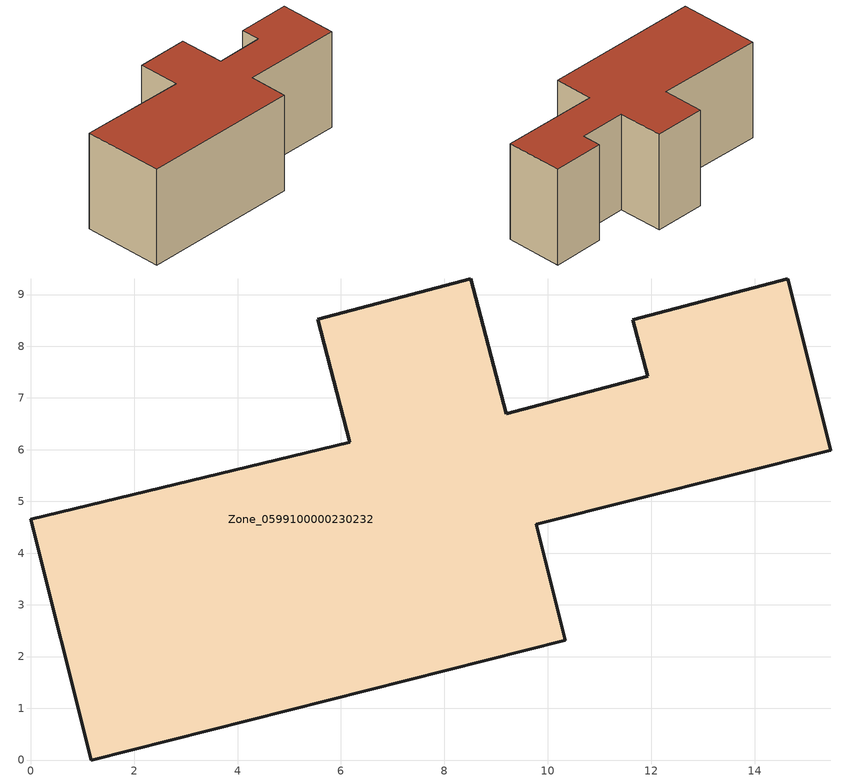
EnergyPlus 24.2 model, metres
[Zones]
Zone_0599100000230232
 floor ground (C_G): 6.17,6.14 5.55,8.52 8.51,9.3 9.19,6.7 11.93,7.42 11.64,8.51 14.64,9.3 15.47,5.99 9.77,4.56 10.33,2.32 1.18,0 0,4.66 z0
 wall outside (C_F): 1.18,0 10.33,2.32 9.77,4.56 15.47,5.99 14.64,9.3 11.64,8.51 11.93,7.42 9.19,6.7 8.51,9.3 5.55,8.52 6.17,6.14 0,4.66 1.18,0 z0:5.92
 roof outside (C_R): 6.17,6.14 0,4.66 1.18,0 10.33,2.32 9.77,4.56 15.47,5.99 14.64,9.3 11.64,8.51 11.93,7.42 9.19,6.7 8.51,9.3 5.55,8.52 z5.92
[BUILDING]
Pand.0599100000230232: North Axis=0; Terrain=City; Loads Convergence Tolerance Value=0.04; Temperature Convergence Tolerance Value=0.4; Solar Distribution=FullExterior; Maximum Number of Warmup Days=25; Minimum Number of Warmup Days=1
[Site:Location]
Rotterdam.The.Hague.AP_ZH_NLD Design_Conditions: Latitude=51.96; Longitude=4.45; Time Zone=1; Elevation=-4.5
[SITE:GROUNDTEMPERATURE:BUILDINGSURFACE]
18, 18, 18, 18, 18, 18, 18, 18, 18, 18, 18, 18
[MATERIAL] Thermal Absorptance=0.9; Solar Absorptance=0.7; Visible Absorptance=0.7
Name | Roughness | Thickness | Conductivity | Density | Specific Heat
G.TI.1965-1974 | MediumSmooth | 0.15 | 0.882353 | 540 | 1210
F.TI.1965-1974 | Rough | 0.3 | 0.697674 | 1920 | 840
R.TI.1965-1974 | MediumRough | 0.2 | 0.232558 | 1500 | 1000
[CONSTRUCTION]
C_G: G.TI.1965-1974
C_F: F.TI.1965-1974
C_R: R.TI.1965-1974
[ZONE]
Zone_0599100000230232: Type=1; Multiplier=1; Ceiling Height=Autocalculate; Volume=Autocalculate; Floor Area=autocalculate; Part of Total Floor Area=Yes
[ZONEINFILTRATION:DESIGNFLOWRATE]
Infil_Zone_0599100000230232: Zone or ZoneList or Space or SpaceList=Zone_0599100000230232; Schedule=AlwaysOn; Design Flow Rate Calculation Method=Flow/Area; Flow Rate per Floor Area=0.003; Constant Term Coefficient=1; Temperature Term Coefficient=0; Velocity Term Coefficient=0; Velocity Squared Term Coefficient=0
[HVACTEMPLATE:ZONE:IDEALLOADSAIRSYSTEM]
Zone_0599100000230232: Maximum Heating Supply Air Temperature=50; Minimum Cooling Supply Air Temperature=13; Maximum Heating Supply Air Humidity Ratio=0.0156; Minimum Cooling Supply Air Humidity Ratio=0.0077; Heating Limit=NoLimit; Cooling Limit=NoLimit; Dehumidification Control Type=ConstantSensibleHeatRatio; Cooling Sensible Heat Ratio=0.7; Dehumidification Setpoint=60; Humidification Control Type=None; Humidification Setpoint=30; Outdoor Air Method=None; Outdoor Air Flow Rate per Person=0.00944; Outdoor Air Flow Rate per Zone Floor Area=0; Outdoor Air Flow Rate per Zone=0; Demand Controlled Ventilation Type=None; Outdoor Air Economizer Type=NoEconomizer; Heat Recovery Type=None; Sensible Heat Recovery Effectiveness=0.7; Latent Heat Recovery Effectiveness=0.65
[ZONECONTROL:THERMOSTAT]
ThermostatControl_Zone_0599100000230232: Zone or ZoneList=Zone_0599100000230232; Control Type Schedule=DualSetpointControlType; Control 1=Thermostat_Zone_0599100000230232; Temperature Difference Between Cutout And Setpoint=0
[THERMOSTATSETPOINT:DUALSETPOINT]
Thermostat_Zone_0599100000230232: Heating Setpoint Temperature Schedule=HeatingSetpoint_Zone_0599100000230232; Cooling Setpoint Temperature Schedule=CoolingSetpoint_Zone_0599100000230232
[SCHEDULE:COMPACT]
HeatingSetpoint_Zone_0599100000230232: Through: 12/31, For: AllDays, Until: 24:00, 21
CoolingSetpoint_Zone_0599100000230232: Through: 12/31, For: AllDays, Until: 24:00, 24
DualSetpointControlType: Through: 12/31, For: AllDays, Until: 24:00, 4
AlwaysOn: Through: 12/31, For: AllDays, Until: 24:00, 1
